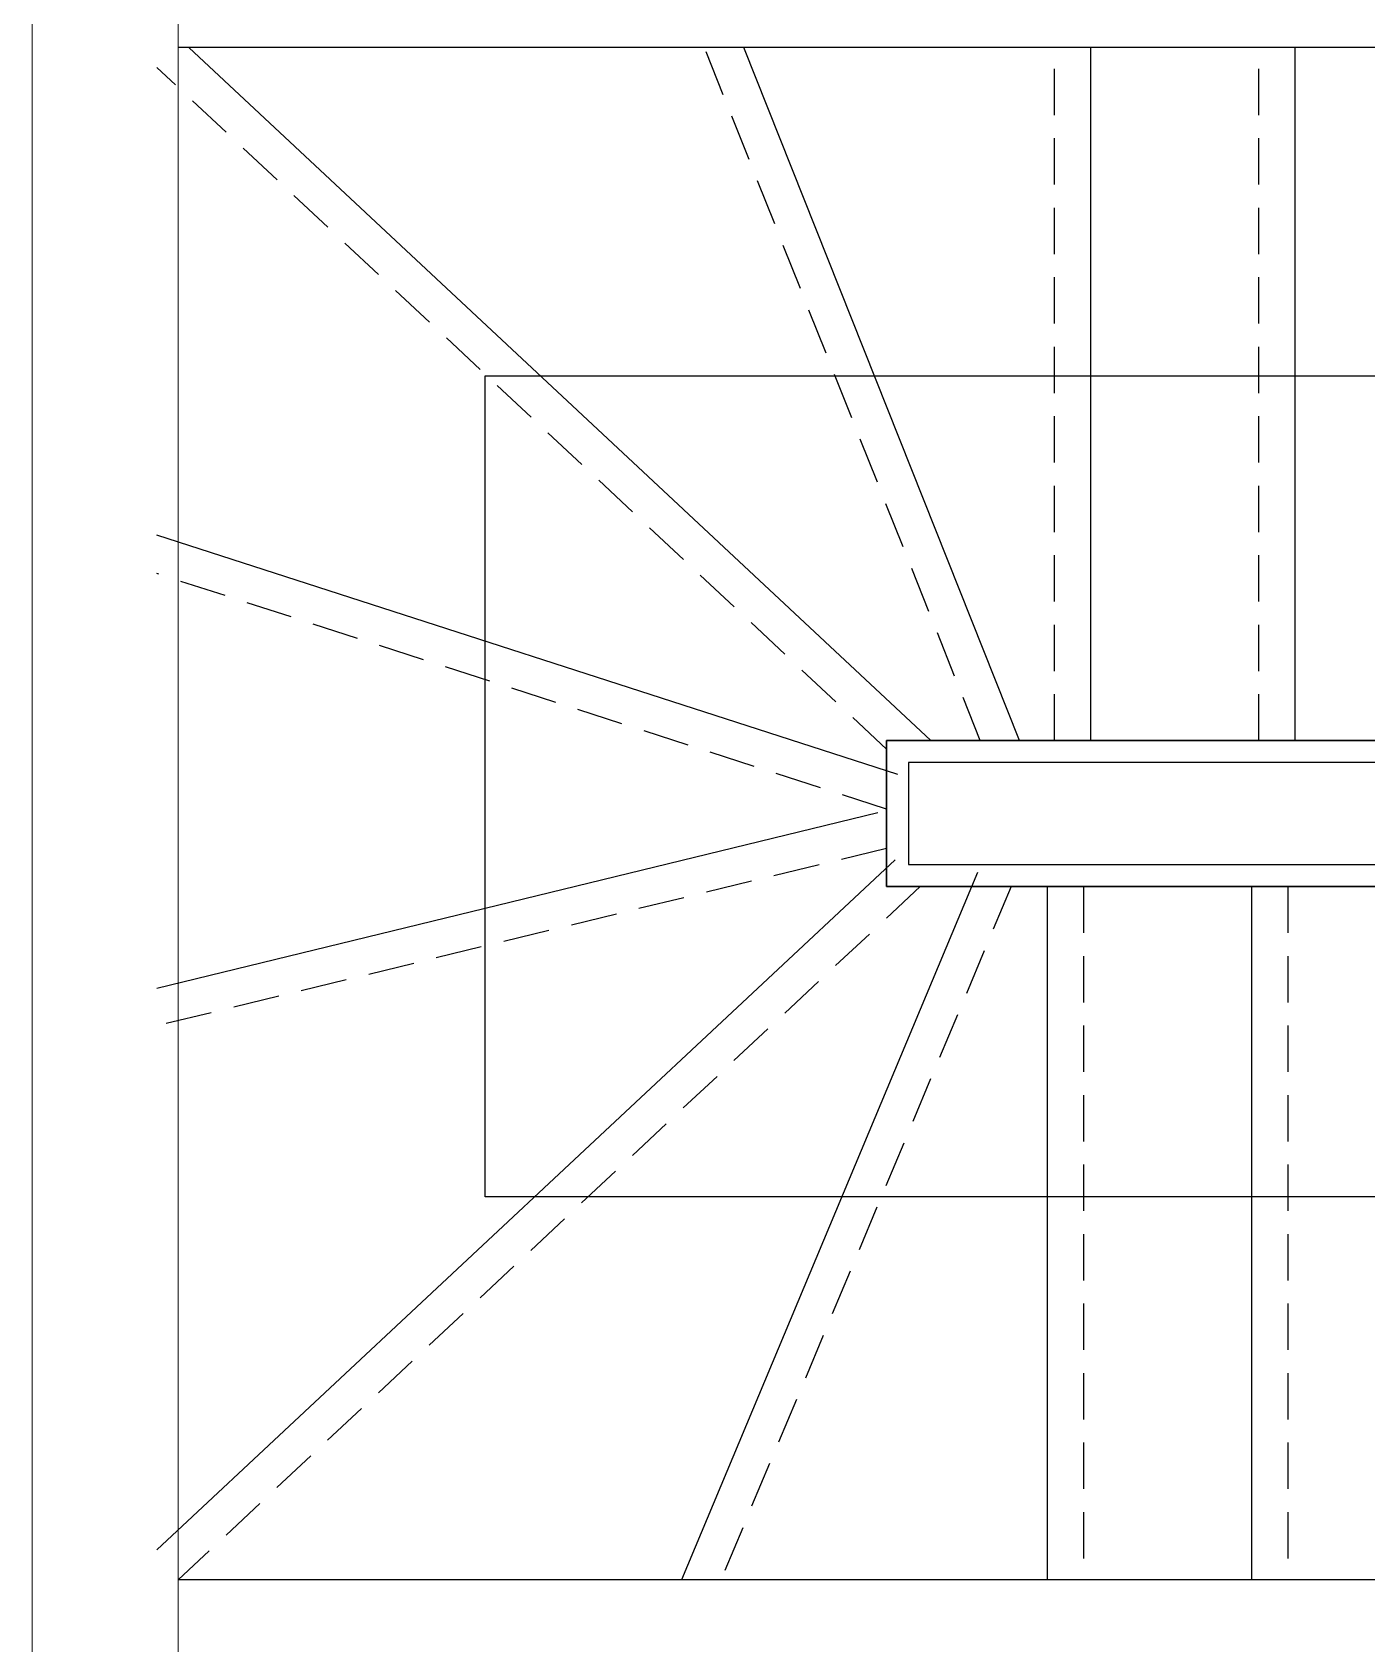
# Model space of a CAD drawing. Header units: millimetres. Extents: x 694231 to 734331, y 4486031 to 4541543.
# Drawn here: x 723979.9 to 724162.7, y 4496056.3 to 4496277.2 of the extents above; entities that cross this region are included whole.
import ezdxf

# ---------------------------------------------------------------- set-up
doc = ezdxf.new("R2010")
doc.units = ezdxf.units.MM
doc.linetypes.add('022_ATASEHIR MODERN_ABL_TASIYICI_110-120$0$HIDDEN', pattern=[9.525, 6.35, -3.175])
doc.layers.add('A-CELIK2', color=155, linetype='Continuous')
doc.layers.add('A-MERDIVEN', color=125, linetype='Continuous')
doc.layers.add('A-merdiven görünüş', color=253, linetype='Continuous', true_color=0x828282)
doc.layers.add('DBM_w_sld', color=111, linetype='Continuous', lineweight=20)

# ---------------------------------------------------------------- blocks, each defined once
blk = doc.blocks.new('merdiven')
at = {"layer": 'A-CELIK2'}
blk.add_lwpolyline([(11709.63, 754.96), (11709.63, 734.96), (11542.63, 734.96), (11542.63, 754.96)], close=True, dxfattribs=at)
at = {"layer": 'A-MERDIVEN', "color": 8, "linetype": '022_ATASEHIR MODERN_ABL_TASIYICI_110-120$0$HIDDEN', "true_color": 0x828282}
for p, q in [((11692.56, 754.96), (11732.33, 849.96)), ((11705.02, 754.96), (11806.7, 849.96)), ((11709.63, 736.13), (11809.63, 642.7)), ((11696.8, 734.96), (11734.58, 639.96))]:
    blk.add_line(p, q, dxfattribs=at)
at = {"layer": 'A-MERDIVEN', "color": 8, "linetype": 'ByBlock', "true_color": 0x828282}
for p, q in [((11697.17, 753.03), (11737.75, 849.96)), ((11708.44, 751.31), (11809.63, 845.86)), ((11691.42, 734.96), (11729.2, 639.96)), ((11703.56, 734.96), (11805.24, 639.96))]:
    blk.add_line(p, q, dxfattribs=at)
for points in [[(11542.63, 849.96), (11806.7, 849.96)], [(11659.63, 754.96), (11659.63, 849.96)], [(11687.63, 754.96), (11687.63, 849.96)], [(11710.81, 744.87), (11809.63, 768.91)], [(11708.1, 739.6), (11809.63, 706.81)], [(11653.63, 734.96), (11653.63, 639.96)], [(11681.63, 734.96), (11681.63, 639.96)], [(11541.63, 639.96), (11806.7, 639.96)]]:
    blk.add_lwpolyline(points, dxfattribs=at)
at = {"layer": 'A-MERDIVEN', "color": 8, "linetype": '022_ATASEHIR MODERN_ABL_TASIYICI_110-120$0$HIDDEN', "true_color": 0x828282}
for points in [[(11654.63, 754.96), (11654.63, 849.96)], [(11682.63, 754.96), (11682.63, 849.96)], [(11709.63, 749.73), (11809.63, 774.06)], [(11709.63, 744.36), (11809.63, 712.07)], [(11658.63, 734.96), (11658.63, 639.96)], [(11686.63, 734.96), (11686.63, 639.96)]]:
    blk.add_lwpolyline(points, dxfattribs=at)
at = {"layer": 'A-merdiven görünüş'}
for points in [[(11542.63, 797.46), (11764.63, 797.46), (11764.63, 684.96), (11621, 684.96)], [(11605.63, 734.96), (11709.63, 734.96), (11709.63, 754.96), (11542.63, 754.96), (11542.63, 737.96)], [(11604.72, 737.96), (11706.63, 737.96), (11706.63, 751.96), (11545.63, 751.96), (11545.63, 737.96)]]:
    blk.add_lwpolyline(points, dxfattribs=at)

msp = doc.modelspace()

# ---------------------------------------------------------------- linework, layer by layer
at = {"layer": 'DBM_w_sld'}
for points in [[(723221.26, 4496205.81), (723221.26, 4495455.81), (723979.85, 4495455.81), (723979.85, 4496505.81), (723659.61, 4496505.81)], [(724738.44, 4496205.81), (724738.44, 4495455.81), (723979.85, 4495455.81), (723979.85, 4496505.81), (724300.1, 4496505.81)], [(723999.85, 4495495.81), (723999.85, 4496465.81)], [(723999.85, 4496060.07), (723999.85, 4496465.81)], [(723999.85, 4496050.07), (724276.7, 4496050.07), (724276.7, 4496065.07), (723999.85, 4496065.07)]]:
    msp.add_lwpolyline(points, dxfattribs=at)

# ---------------------------------------------------------------- block references
at = {"color": 5, "lineweight": 53, "rotation": 180}
msp.add_blockref('merdiven', (735806.55, 4496915.04), dxfattribs=at)

doc.saveas('drawing.dxf')
